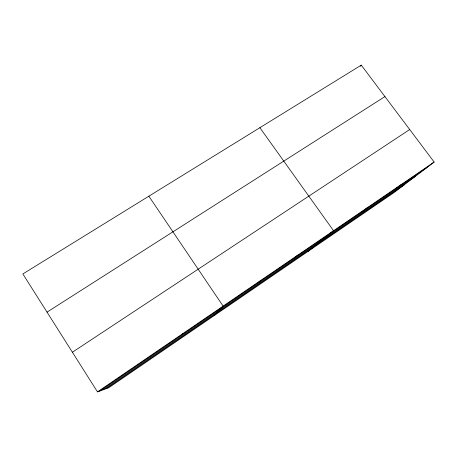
<?xml version="1.0" encoding="UTF-8"?>
<svg xmlns="http://www.w3.org/2000/svg" width="457" height="457" viewBox="0 0 457 457"><rect width="100%" height="100%" fill="white"/><g stroke="black" fill="none" stroke-linecap="round" stroke-linejoin="round"><path stroke-width="0.69" d="M182.166 334.684L182.669 333.719M360.504 66.311L361.27 65.128L434.15 162.046L394.614 192.168L108.755 387.719L97.484 391.872L22.85 273.949L361.27 65.128M213.922 315.776L223.119 306.104L148.851 196.202M258.405 282.62L261.107 280.175M294.217 258.165L297.895 255.063M307.824 251.539L333.541 230.722L259.879 127.692M362.641 211.437L368.102 207.13M395.351 189.095L401.623 184.251M102.888 389.884L415.419 176.316M106.007 388.73L404.405 184.702M97.484 391.872L434.15 162.046M99.529 391.118L427.118 167.405M72.395 352.227L409.706 129.542M47.02 312.142L384.931 96.593M140.813 362.292L141.539 362.43"/></g></svg>
